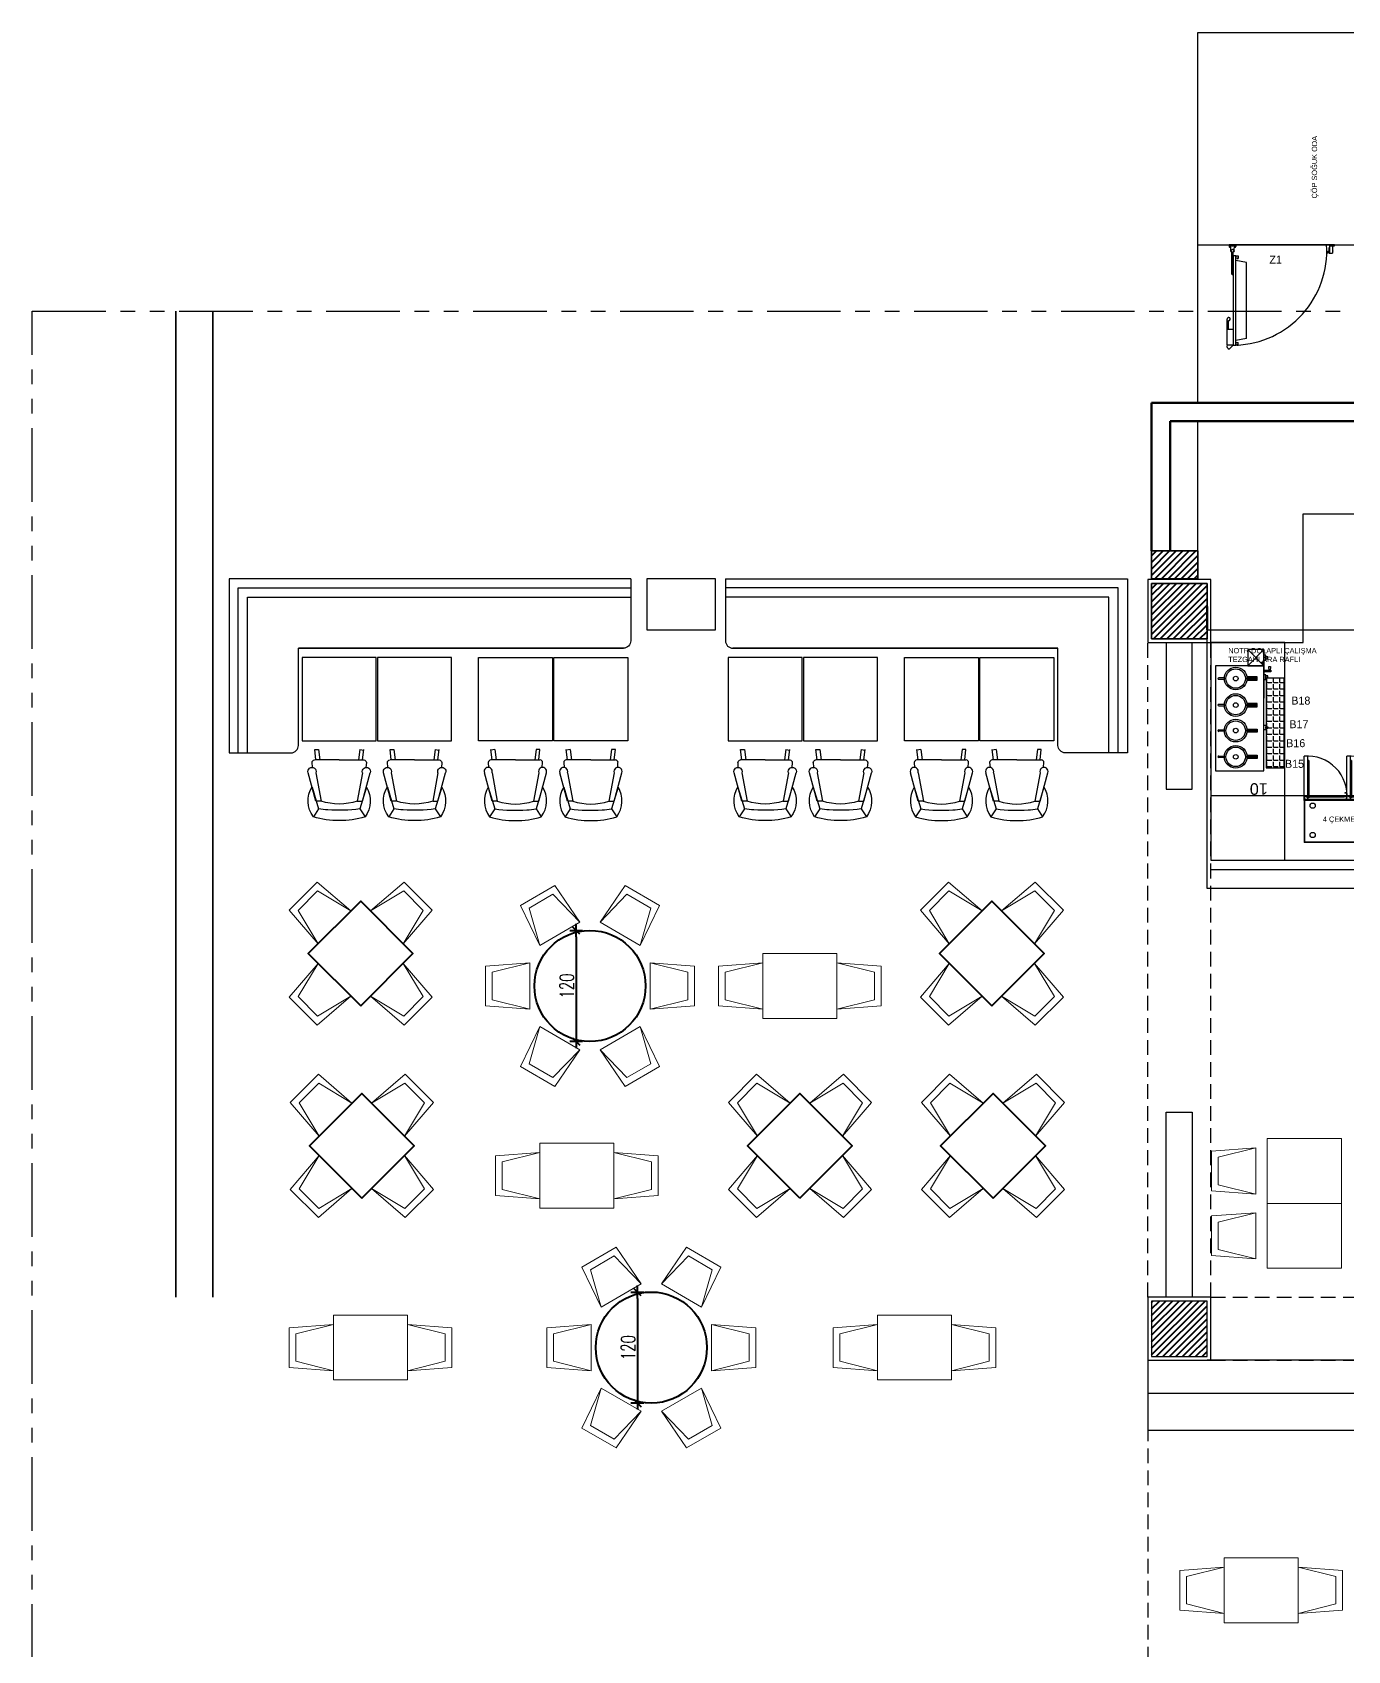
# Model space of a CAD drawing. Header units: millimetres. Extents: x 38967 to 51721, y 49836 to 53207.
# Drawn here: x 38967 to 40388, y 51453 to 53201 of the extents above; entities that cross this region are included whole.
import ezdxf
from ezdxf.enums import TextEntityAlignment as Align

# ---------------------------------------------------------------- set-up
doc = ezdxf.new("R2010")
doc.units = ezdxf.units.MM
doc.header["$LTSCALE"] = 5
for name, pattern in [('CONTINUA', [0]), ('HIDDEN2', [4.7625, 3.175, -1.5875]), ('PHANTOM2', [31.75, 15.875, -3.175, 3.175, -3.175, 3.175, -3.175])]:
    doc.linetypes.add(name, pattern=pattern)
doc.layers.get('DEFPOINTS').update_dxf_attribs({"linetype": 'CONTINUA'})
for name, color, linetype in [('200-EquipBlack-3d', 250, 'Continuous'), ('200-EquipBorder-2d', 9, 'Continuous'), ('200-EquipDoors-2d', 252, 'Continuous'), ('200-EquipGlass-3D', 140, 'Continuous'), ('200-EquipGreen-3d', 3, 'Continuous'), ('200-EquipID-2d', 7, 'Continuous'), ('200-EquipInternal-2d', 252, 'Continuous'), ('200-EquipRed-3d', 1, 'Continuous'), ('200-EquipSteel-3d', 9, 'Continuous'), ('200-Glass-3D', 140, 'Continuous'), ('200-Glass3ds-3D', 140, 'Continuous'), ('ax', 1, 'PHANTOM2'), ('elev3', 8, 'Continuous'), ('HG-004 Pencere', 150, 'Continuous'), ('HG-031 Müşteri Mevcut', 30, 'Continuous'), ('HG-034 Soğuk Oda', 1, 'Continuous'), ('str_conc', 6, 'Continuous'), ('trace_down', 8, 'HIDDEN2'), ('XA-2638-B1-GF_FURNITURE$0$ZF-FURNITURE', 11, 'Continuous')]:
    doc.layers.add(name, color=color, linetype=linetype)
doc.layers.add('200-InsPoint-3D', color=3, linetype='Continuous', plot=False)
for name, color, linetype, lineweight in [('A-Area-Mass', 70, 'Continuous', 18), ('A-Wall', 113, 'Continuous', 50), ('G-Mass', 70, 'Continuous', 18), ('Zf_', 1, 'Continuous', 40), ('zf_tefris', 84, 'Continuous', 5)]:
    doc.layers.add(name, color=color, linetype=linetype, lineweight=lineweight)
doc.styles.add('Arial', font='arial.ttf')
doc.styles.add('Olcu50', font='txt.shx', dxfattribs={"width": 0.7, "height": 15})
doc.styles.add('ROMANS', font='micross.ttf')
doc.styles.add('TAKSİM', font='GOTHIC.TTF', dxfattribs={"height": 20})
doc.dimstyles.new('Olcu50', dxfattribs={"dimtxt": 15, "dimasz": 7, "dimexe": 1.25, "dimexo": 0.625, "dimgap": 2.5, "dimtad": 1, "dimdec": 0, "dimzin": 9, "dimtxsty": 'Olcu50', "dimblk": 'CENTIK', "dimcen": 7, "dimse1": 1, "dimse2": 1, "dimclrd": 256, "dimclrt": 10, "dimazin": 2, "dimtfac": 1, "dimtdec": 0, "dimtix": 1, "dimtmove": 0, "dimatfit": 3, "dimldrblk": 'CENTIK', "dimfxl": 1, "dimlwd": -1, "dimarcsym": 0})
pattern_1 = [(45, (215171.9703, 11298.529), (-3.5355339, 3.5355339), [])]

# ---------------------------------------------------------------- blocks, each defined once
blk = doc.blocks.new('attrib')
at = {"layer": '200-EquipID-2d', "style": 'Arial'}
blk.add_attdef('POS', text='', height=2.5, dxfattribs=at).set_placement((0, 0, -1), align=Align.MIDDLE)
at = {"layer": '200-EquipID-2d', "style": 'ROMANS', "flags": 1}
for tag, p in [('ZONA', (0, -4.91, -2)), ('EQUIPMENTDATA', (0, -7.89, -2)), ('LONGDESCR', (0, -11.3, -2)), ('EQUIPMENTCONN', (0, -14.71, -2)), ('ACCESSORYDATA', (0, -18.55, -2)), ('ACCESSORYCONN', (0, -21.86, -2))]:
    blk.add_attdef(tag, text='', height=2.5, dxfattribs=at).set_placement(p, align=Align.CENTER)
blk = doc.blocks.new('MINI3INOX')
at = {"layer": '200-EquipInternal-2d'}
for points in [[(-252, -194, -0.072213), (-273, -194), (-273, -257), (-252, -257)], [(-91, -194, -0.072213), (-111, -194), (-111, -257), (-91, -257)], [(46, -257), (67, -257), (67, -194, -0.072213), (46, -194)], [(211, -257), (231, -257), (231, -194, -0.072213), (211, -194)]]:
    blk.add_hatch(color=256, dxfattribs=at).paths.add_polyline_path(points)
at = {"layer": '200-EquipBlack-3d', "extrusion": (1e-16, 1, 1e-16)}
blk.add_circle((-319, 1175, -300), 7.5, dxfattribs=at)
at = {"layer": '200-EquipBlack-3d'}
blk.add_circle((319, -290, 1168), 5, dxfattribs=at)
at = {"layer": '200-EquipGlass-3D'}
blk.add_circle((319, -290, 1192), 5, dxfattribs=at)
at = {"layer": '200-EquipInternal-2d'}
for p, q in [((300, -200), (400, -300)), ((400, -200), (300, -300)), ((400, -300), (100, -300))]:
    blk.add_line(p, q, dxfattribs=at)
for points in [[(-350, -300), (300, -300), (300, 0), (-350, 0)], [(300, -300), (400, -300), (400, -200), (300, -200)], [(-97, -300), (-68, -300), (-68, -312), (-97, -312)], [(245, -300), (216, -300), (216, -312), (245, -312)], [(365, -300), (335, -300), (335, -312), (365, -312)], [(-88, -312), (-77, -312), (-77, -323), (-88, -323)], [(237, -312), (225, -312), (225, -323), (237, -323)], [(295, -340), (268, -338), (268, -332), (295, -330)], [(356, -312), (344, -312), (344, -323), (356, -323)]]:
    blk.add_lwpolyline(points, close=True, dxfattribs=at)
for points in [[(-267, -55), (-267, -20)], [(-258, -20), (-258, -55)], [(-105, -55), (-105, -20)], [(-97, -20), (-97, -55)], [(52, -20), (52, -55)], [(61, -55), (61, -20)], [(217, -20), (217, -55)], [(226, -55), (226, -20)], [(-252, -194), (-252, -257), (-273, -257), (-273, -194)], [(-91, -194), (-91, -257), (-111, -257), (-111, -194)], [(46, -194), (46, -257), (67, -257), (67, -194)], [(211, -194), (211, -257), (231, -257), (231, -194)], [(274, -342), (263, -342), (263, -300)], [(274, -300), (274, -331)], [(274, -339), (274, -342)]]:
    blk.add_lwpolyline(points, dxfattribs=at)
for centre, radius in [((-263, -125), 70), ((-263, -125), 60), ((-101, -125), 70), ((-101, -125), 60), ((57, -125), 70), ((57, -125), 60), ((221, -125), 70), ((221, -125), 60), ((-263, -125), 14.5), ((-101, -125), 14.5), ((57, -125), 14.5), ((221, -125), 14.5)]:
    blk.add_circle(centre, radius, dxfattribs=at)
for centre in [(-263, -20), (-101, -20), (57, -20), (221, -20)]:
    blk.add_arc(centre, 4.38, 0, 180, dxfattribs=at)
blk = doc.blocks.new('XA-2638-B1-GF_FURNITURE$0$A$C48005BF1')
at = {"layer": 'XA-2638-B1-GF_FURNITURE$0$ZF-FURNITURE', "linetype": 'Continuous'}
for p, q in [((44.2, 90), (43.4, 101.2)), ((36.8, 83.5), (11.7, 58.6)), ((19.7, 54), (42.2, 80.4)), ((42.2, 80.4), (36.8, 83.5)), ((68.1, 26), (79.8, 58.7)), ((79.8, 58.7), (85.2, 55.6)), ((87.2, 65.2), (97.2, 70.2)), ((12, 40.6), (4.5, 30.6)), ((12.7, 50.3), (9.6, 45.6)), ((36.2, 26.6), (10.7, 41.4)), ((85.2, 55.6), (76.2, 21.4)), ((4.5, 30.6), (8.5, 28.3)), ((8.5, 28.3), (16.1, 38.3)), ((36.2, 26.6), (61.8, 11.9)), ((51.5, 3.5), (56.4, 15)), ((60.4, 12.7), (55.6, 1.1)), ((66, 13), (68.5, 18.3))]:
    blk.add_line(p, q, dxfattribs=at)
at = {"layer": 'XA-2638-B1-GF_FURNITURE$0$ZF-FURNITURE'}
for p, q in [((24.2, 71.1), (44.2, 90)), ((80.7, 38.5), (87.2, 65.2)), ((51.5, 3.5), (55.8, 1.7))]:
    blk.add_line(p, q, dxfattribs=at)
for centre, radius, start, end in [((56, 72), 31.8, 113.3352, 181.6855), ((26.3, 9.5), 72.7, 42.5985, 77.4015), ((65.6, 66.5), 31.8, 298.3145, 6.6648)]:
    blk.add_arc(centre, radius, start, end, dxfattribs=at)
at = {"layer": 'XA-2638-B1-GF_FURNITURE$0$ZF-FURNITURE', "linetype": 'Continuous'}
for centre, radius, start, end in [((19.8, -1.9), 105.8, 42.9385, 77.0615), ((-33.3, -93.8), 199.5, 63.9221, 67.1527), ((-33.3, -93.8), 199.5, 52.8473, 63.9221), ((14.9, 54.9), 4.91, 131.5651, 348.435), ((12.2, 44.1), 3.1, 150, 240), ((71.4, 22.3), 4.91, 131.5651, 348.435), ((63.3, 14.6), 3.1, 240, 330)]:
    blk.add_arc(centre, radius, start, end, dxfattribs=at)
blk = doc.blocks.new('CENTIK')
for p, q in [((-1, 0), (1, 0)), ((-0.57, -0.57), (0.57, 0.57)), ((0, 1), (0, -1))]:
    blk.add_line(p, q)
blk = doc.blocks.new('*D175')
at = {"layer": 'DEFPOINTS', "color": 0, "transparency": 16777216}
for p in [(39569.8, 52230.8), (39554.9, 52110.8), (39569.8, 52110.8)]:
    blk.add_point(p, dxfattribs=at)
at = {"layer": 'Zf_', "transparency": 16777216}
blk.add_line((39554.9, 52223.8), (39554.9, 52117.8), dxfattribs=at)
at = {"layer": 'Zf_', "transparency": 16777216, "xscale": 7, "yscale": 7, "zscale": 7}
for p, rotation in [((39554.9, 52230.8), 90), ((39554.9, 52110.8), 270)]:
    blk.add_blockref('CENTIK', p, dxfattribs=dict(at, rotation=rotation))
at = {"layer": 'Zf_', "color": 10, "transparency": 16777216, "insert": (39544.9, 52170.8), "char_height": 15, "attachment_point": 5, "rotation": 90, "style": 'Olcu50'}
blk.add_mtext('120', dxfattribs=at)
blk = doc.blocks.new('*D176')
at = {"layer": 'DEFPOINTS', "color": 0, "transparency": 16777216}
for p in [(39636.1, 51840.3), (39621.1, 51720.3), (39636.1, 51720.3)]:
    blk.add_point(p, dxfattribs=at)
at = {"layer": 'Zf_', "transparency": 16777216}
blk.add_line((39621.1, 51833.3), (39621.1, 51727.3), dxfattribs=at)
at = {"layer": 'Zf_', "transparency": 16777216, "xscale": 7, "yscale": 7, "zscale": 7}
for p, rotation in [((39621.1, 51840.3), 90), ((39621.1, 51720.3), 270)]:
    blk.add_blockref('CENTIK', p, dxfattribs=dict(at, rotation=rotation))
at = {"layer": 'Zf_', "color": 10, "transparency": 16777216, "insert": (39611.1, 51780.3), "char_height": 15, "attachment_point": 5, "rotation": 90, "style": 'Olcu50'}
blk.add_mtext('120', dxfattribs=at)
blk = doc.blocks.new('K350NTV')
at = {"layer": '200-EquipBlack-3d'}
blk.add_line((0, -455, 110), (0, -460, 110), dxfattribs=at)
for points in [[(0, 0, 10), (1380, 0, 10), (1380, 0, 905), (0, 0, 905)], [(0, 0, 10), (0, -455, 10), (0, -455, 905), (0, 0, 905)], [(1380, 0, 10), (1380, -455, 10), (1380, -455, 905), (1380, 0, 905)], [(0, -455, 10), (1380, -455, 10), (1380, -455, 905), (0, -455, 905)], [(458, -460, 905), (0, -460, 905), (0, -460, 110), (458, -460, 110)], [(20, -500, 885), (0, -500, 905), (0, -500, 110), (20, -500, 130)], [(437, -500, 130), (20, -500, 130), (20, -490, 130), (437, -490, 130)], [(437, -500, 885), (20, -500, 885), (20, -490, 885), (437, -490, 885)], [(20, -500, 130), (20, -500, 885), (20, -490, 885), (20, -490, 130)], [(437, -500, 130), (437, -500, 885), (437, -490, 885), (437, -490, 130)], [(458, -500, 905), (458, -460, 905), (458, -460, 110), (458, -500, 110)], [(463, -500, 905), (463, -460, 905), (463, -460, 110), (463, -500, 110)], [(463, -460, 905), (920, -460, 905), (920, -460, 110), (463, -460, 110)], [(483, -500, 130), (900, -500, 130), (900, -490, 130), (483, -490, 130)], [(483, -500, 885), (900, -500, 885), (900, -490, 885), (483, -490, 885)], [(483, -500, 130), (483, -500, 885), (483, -490, 885), (483, -490, 130)], [(900, -500, 130), (900, -500, 885), (900, -490, 885), (900, -490, 130)], [(900, -500, 885), (920, -500, 905), (920, -500, 110), (900, -500, 130)], [(925, -500, 905), (925, -460, 905), (925, -460, 110), (925, -500, 110)], [(925, -460, 905), (1381, -460, 905), (1381, -460, 110), (925, -460, 110)], [(945, -500, 130), (1361, -500, 130), (1361, -490, 130), (945, -490, 130)], [(945, -500, 885), (1361, -500, 885), (1361, -490, 885), (945, -490, 885)], [(945, -500, 130), (945, -500, 885), (945, -490, 885), (945, -490, 130)], [(1361, -500, 130), (1361, -500, 885), (1361, -490, 885), (1361, -490, 130)], [(1361, -500, 885), (1381, -500, 905), (1381, -500, 110), (1361, -500, 130)]]:
    blk.add_3dface(points, dxfattribs=at)
for points, invisible_edges in [([(0, -460, 905), (0, -500, 905), (458, -500, 905), (458, -460, 905)], 4), ([(0, -460, 110), (0, -500, 110), (458, -500, 110), (458, -460, 110)], 4), ([(458, -500, 110), (0, -500, 110), (20, -500, 130), (437, -500, 130)], 10), ([(0, -500, 905), (458, -500, 905), (437, -500, 885), (20, -500, 885)], 10), ([(0, -500, 905), (0, -500, 110), (20, -500, 130), (20, -500, 885)], 10), ([(458, -500, 905), (458, -500, 110), (437, -500, 130), (437, -500, 885)], 10), ([(920, -460, 905), (920, -500, 905), (463, -500, 905), (463, -460, 905)], 4), ([(920, -460, 110), (920, -500, 110), (463, -500, 110), (463, -460, 110)], 4), ([(463, -500, 110), (920, -500, 110), (900, -500, 130), (483, -500, 130)], 10), ([(920, -500, 905), (463, -500, 905), (483, -500, 885), (900, -500, 885)], 10), ([(463, -500, 905), (463, -500, 110), (483, -500, 130), (483, -500, 885)], 10), ([(920, -500, 905), (920, -500, 110), (900, -500, 130), (900, -500, 885)], 10), ([(1381, -460, 905), (1381, -500, 905), (925, -500, 905), (925, -460, 905)], 4), ([(1381, -460, 110), (1381, -500, 110), (925, -500, 110), (925, -460, 110)], 4), ([(925, -500, 110), (1381, -500, 110), (1361, -500, 130), (945, -500, 130)], 10), ([(1381, -500, 905), (925, -500, 905), (945, -500, 885), (1361, -500, 885)], 10), ([(925, -500, 905), (925, -500, 110), (945, -500, 130), (945, -500, 885)], 10), ([(1381, -500, 905), (1381, -500, 110), (1361, -500, 130), (1361, -500, 885)], 10)]:
    blk.add_3dface(points, dxfattribs=dict(at, invisible_edges=invisible_edges))
at = {"layer": '200-EquipBorder-2d'}
for p, q in [((1380, 0), (0, 0)), ((0, 0), (0, -500)), ((1380, -500), (1380, 0)), ((0, -500), (1380, -500))]:
    blk.add_line(p, q, dxfattribs=at)
at = {"layer": '200-EquipDoors-2d', "linetype": 'Continuous'}
for p, q in [((1, -450), (1, -927)), ((37, -927), (37, -450)), ((51, -478), (37, -478)), ((51, -882), (51, -478)), ((871, -882), (871, -478)), ((871, -478), (885, -478)), ((885, -927), (885, -450)), ((921, -450), (921, -927)), ((1331, -882), (1331, -478)), ((1331, -478), (1345, -478)), ((1345, -927), (1345, -450)), ((1381, -450), (1381, -927)), ((51, -882), (37, -882)), ((871, -882), (885, -882)), ((1331, -882), (1345, -882))]:
    blk.add_line(p, q, dxfattribs=at)
for centre, start, end in [((37, -502), 265.2187, 6.2553), ((886, -502), 173.7447, 274.7813), ((1346, -502), 173.7447, 274.7813)]:
    blk.add_arc(centre, 427, start, end, dxfattribs=at)
at = {"layer": '200-EquipInternal-2d'}
blk.add_line((0, -450), (1380, -450), dxfattribs=at)
at = {"layer": '200-EquipSteel-3d'}
for centre, radius in [((80, -77, 1), 28), ((1290, -77, 1), 28), ((80, -393, 1), 28), ((1290, -393, 1), 28), ((447, -532, 565), 5), ((473, -532, 565), 5), ((936, -532, 565), 5)]:
    blk.add_circle(centre, radius, dxfattribs=at)
at = {"layer": '200-EquipSteel-3d', "extrusion": (0, -1, 0)}
for centre in [(447, 681, 497), (447, 597, 497), (473, 681, 497), (473, 597, 497), (936, 681, 497), (936, 597, 497)]:
    blk.add_circle(centre, 3, dxfattribs=at)
at = {"layer": '200-Glass-3D', "extrusion": (0, -1, 0)}
for p, q in [((191, -490, 216), (131, -490, 305)), ((221, -490, 216), (131, -490, 343)), ((191, -490, 572), (131, -490, 660)), ((221, -490, 572), (131, -490, 699)), ((215, -490, 258), (169, -490, 323)), ((215, -490, 614), (169, -490, 679)), ((227, -490, 280), (188, -490, 326)), ((227, -490, 636), (188, -490, 682)), ((335, -490, 308), (275, -490, 397)), ((366, -490, 308), (275, -490, 435)), ((335, -490, 664), (275, -490, 752)), ((366, -490, 664), (275, -490, 790)), ((360, -490, 350), (313, -490, 415)), ((360, -490, 706), (313, -490, 770)), ((371, -490, 372), (332, -490, 418)), ((371, -490, 727), (332, -490, 774)), ((654, -490, 216), (593, -490, 305)), ((684, -490, 216), (593, -490, 343)), ((654, -490, 572), (593, -490, 660)), ((684, -490, 572), (593, -490, 699)), ((678, -490, 258), (631, -490, 323)), ((678, -490, 614), (631, -490, 679)), ((689, -490, 280), (650, -490, 326)), ((689, -490, 636), (650, -490, 682)), ((798, -490, 308), (737, -490, 397)), ((828, -490, 308), (737, -490, 435)), ((798, -490, 664), (737, -490, 752)), ((828, -490, 664), (737, -490, 790)), ((822, -490, 350), (776, -490, 415)), ((822, -490, 706), (776, -490, 770)), ((834, -490, 372), (795, -490, 418)), ((834, -490, 727), (795, -490, 774)), ((1116, -490, 216), (1056, -490, 305)), ((1146, -490, 216), (1056, -490, 343)), ((1116, -490, 572), (1056, -490, 660)), ((1146, -490, 572), (1056, -490, 699)), ((1140, -490, 258), (1094, -490, 323)), ((1140, -490, 614), (1094, -490, 679)), ((1152, -490, 280), (1113, -490, 326)), ((1152, -490, 636), (1113, -490, 682)), ((1260, -490, 308), (1200, -490, 397)), ((1291, -490, 308), (1200, -490, 435)), ((1260, -490, 664), (1200, -490, 752)), ((1291, -490, 664), (1200, -490, 790)), ((1285, -490, 350), (1238, -490, 415)), ((1285, -490, 706), (1238, -490, 770)), ((1296, -490, 372), (1257, -490, 418)), ((1296, -490, 727), (1257, -490, 774))]:
    blk.add_line(p, q, dxfattribs=at)
at = {"layer": '200-Glass3ds-3D'}
for points in [[(437, -490, 130), (20, -490, 130), (20, -490, 885), (437, -490, 885)], [(483, -490, 130), (900, -490, 130), (900, -490, 885), (483, -490, 885)], [(945, -490, 130), (1361, -490, 130), (1361, -490, 885), (945, -490, 885)]]:
    blk.add_3dface(points, dxfattribs=at)
at = {"layer": '200-InsPoint-3D'}
for p in [(0, 0), (1380, 0), (0, -500), (1380, -500)]:
    blk.add_point(p, dxfattribs=at)
at = {"layer": '200-EquipBlack-3d'}
mesh = blk.add_polymesh((6, 3), dxfattribs=at)
for k, corner in enumerate([(1380, -500, 950), (1380, -500, 910), (1380, -500, 910), (0, -500, 950), (0, -500, 910), (0, -500, 910), (0, 0, 950), (0, 0, 910), (0, -500, 910), (1380, 0, 950), (1380, 0, 910), (1380, -500, 910), (1380, 0, 950), (1380, 0, 950), (1380, -500, 950), (0, 0, 950), (0, 0, 950), (0, -500, 950)]):
    mesh.set_mesh_vertex(divmod(k, 3), corner)
mesh = blk.add_polymesh((6, 3), dxfattribs=at)
for k, corner in enumerate([(737, -458, 39), (737, -455, 39), (737, -455, 39), (647, -458, 39), (647, -455, 39), (647, -455, 39), (647, -458, 69), (647, -455, 69), (647, -455, 39), (737, -458, 69), (737, -455, 69), (737, -455, 39), (737, -458, 69), (737, -458, 69), (737, -458, 39), (647, -458, 69), (647, -458, 69), (647, -458, 39)]):
    mesh.set_mesh_vertex(divmod(k, 3), corner)
at = {"layer": '200-EquipGreen-3d'}
mesh = blk.add_polymesh((6, 3), dxfattribs=at)
for k, corner in enumerate([(760, -458, 39), (760, -455, 39), (760, -455, 39), (797, -458, 39), (797, -455, 39), (797, -455, 39), (797, -458, 69), (797, -455, 69), (797, -455, 39), (760, -458, 69), (760, -455, 69), (760, -455, 39), (760, -458, 69), (760, -458, 69), (760, -458, 39), (797, -458, 69), (797, -458, 69), (797, -458, 39)]):
    mesh.set_mesh_vertex(divmod(k, 3), corner)
at = {"layer": '200-EquipRed-3d'}
mesh = blk.add_polymesh((6, 3), dxfattribs=at)
for k, corner in enumerate([(624, -458, 39), (624, -455, 39), (624, -455, 39), (587, -458, 39), (587, -455, 39), (587, -455, 39), (587, -458, 69), (587, -455, 69), (587, -455, 39), (624, -458, 69), (624, -455, 69), (624, -455, 39), (624, -458, 69), (624, -458, 69), (624, -458, 39), (587, -458, 69), (587, -458, 69), (587, -458, 39)]):
    mesh.set_mesh_vertex(divmod(k, 3), corner)
blk = doc.blocks.new('A$C4603313E')
at = {"layer": 'HG-034 Soğuk Oda', "color": 3, "linetype": 'ByBlock'}
for p, q in [((4.2, 109.4), (0, 113.6)), ((4.2, 109.4), (4.2, 115.8)), ((4.2, 115.8), (21.4, 115.8)), ((4.2, 109.4), (4.2, 106.5)), ((100.7, 109.4), (4.2, 109.4)), ((4.2, 106.5), (4.2, 106)), ((4.2, 106.5), (100.7, 106.5)), ((4.9, 105.7), (4.2, 106)), ((4.2, 104.9), (4.9, 105.3)), ((4.2, 104.9), (4.2, 103.9)), ((4.5, 105.5), (4.9, 105.7)), ((4.9, 105.3), (4.5, 105.5)), ((6.4, 105.7), (7.1, 106)), ((6.8, 105.5), (6.4, 105.7)), ((6.4, 105.3), (6.8, 105.5)), ((7.1, 104.9), (6.4, 105.3)), ((7.1, 106.5), (7.1, 106)), ((7.1, 104.9), (7.1, 103.9)), ((11.4, 95.1), (9.2, 106.5)), ((21.4, 115.8), (32.8, 115.8)), ((21.4, 115.8), (21.4, 109.4)), ((21.4, 114.4), (30.9, 114.4)), ((80.3, 109.4), (80.3, 110.1)), ((80.3, 109.4), (104.5, 109.4)), ((81, 110.8), (104.5, 110.8)), ((93.6, 95.1), (95.7, 106.5)), ((97.8, 106.5), (97.8, 106)), ((98.5, 105.7), (97.8, 106)), ((97.8, 104.9), (98.5, 105.3)), ((97.8, 104.9), (97.8, 103.9)), ((98.1, 105.5), (98.5, 105.7)), ((98.5, 105.3), (98.1, 105.5)), ((100, 105.7), (100.7, 106)), ((100.4, 105.5), (100, 105.7)), ((100, 105.3), (100.4, 105.5)), ((100.7, 104.9), (100, 105.3)), ((100.7, 106.5), (100.7, 109.4)), ((100.7, 106.5), (100.7, 106)), ((100.7, 104.9), (100.7, 103.9)), ((4.2, 103.9), (7.1, 103.9)), ((11.4, 95.1), (93.6, 95.1)), ((100.7, 103.9), (97.8, 103.9))]:
    blk.add_line(p, q, dxfattribs=at)
at = {"layer": 'HG-034 Soğuk Oda'}
for p, q in [((106.1, 111.8), (109.3, 111.8)), ((106.1, 108.4), (109.3, 108.4)), ((110, 107.2), (110, 107.7)), ((112.5, 113.7), (110.6, 113.7)), ((112.5, 106.5), (110.7, 106.5)), ((111.1, 106.5), (111.1, 113.7)), ((112.5, 113.7), (112.5, 106.5)), ((112.5, 0), (112.5, 113.7)), ((103.5, 5.7), (104, 7.1)), ((105.7, 5.7), (103.5, 5.7)), ((103.5, 5.7), (103.5, 2.1)), ((111.6, 5.4), (103.5, 5.3)), ((111.6, 2), (103.5, 2.1)), ((105.7, 5.7), (105.2, 7.1)), ((105.5, 1.9), (106.7, 1.9)), ((105.7, 5.7), (109.6, 5.7)), ((109.6, 5.7), (109.6, 5.4)), ((112.5, 5.4), (111.6, 5.4)), ((111.6, 5.4), (111.6, 0)), ((112.5, 5.4), (112.5, 0)), ((111.6, 0), (112.5, 0))]:
    blk.add_line(p, q, dxfattribs=at)
for centre, radius in [((106.1, 110.1), 1.71), ((104.6, 6.9), 0.457)]:
    blk.add_circle(centre, radius, dxfattribs=at)
at = {"layer": 'HG-034 Soğuk Oda', "color": 3, "linetype": 'ByBlock'}
for centre, radius, start, end in [((3, 113), 3.07, 67.0978, 168.2756), ((106.1, 110.1), 101.9, 182.1133, 273.6189), ((32.5, 114.2), 1.65, 173.1325, 98.8265), ((81, 110.1), 0.715, 90, 180)]:
    blk.add_arc(centre, radius, start, end, dxfattribs=at)
at = {"layer": 'HG-034 Soğuk Oda'}
for centre, radius, start, end in [((109.3, 112.5), 0.715, 270, 17.5687), ((109.3, 107.7), 0.715, 0, 90), ((110.6, 113), 0.715, 90, 197.5687), ((110.7, 107.2), 0.715, 180, 270), ((104.6, 6.9), 0.858, 339.5707, 200.4293), ((104.6, 6.9), 0.67, 16.9117, 163.0883), ((106.1, 2.1), 0.615, 197.5973, 342.4027)]:
    blk.add_arc(centre, radius, start, end, dxfattribs=at)

msp = doc.modelspace()

# ---------------------------------------------------------------- hatches: boundary and pattern name
at = {"layer": 'A-Area-Mass', "linetype": 'Continuous', "lineweight": 40}
h = msp.add_hatch(dxfattribs=at)
h.set_pattern_fill('_U', color=74, scale=5, angle=45, style=0, pattern_type=0)
h.set_pattern_definition(pattern_1)
h.paths.add_polyline_path([(40176.4, 52610.6), (40226.4, 52610.6), (40226.4, 52640.6), (40176.4, 52640.6)], flags=0)
at = {"layer": 'G-Mass', "linetype": 'Continuous', "lineweight": 40}
h = msp.add_hatch(dxfattribs=at)
h.set_pattern_fill('_U', color=74, scale=5, angle=45, style=0, pattern_type=0)
h.set_pattern_definition(pattern_1)
h.paths.add_polyline_path([(40176.4, 52545.6), (40236.4, 52545.6), (40236.4, 52605.6), (40176.4, 52605.6)], flags=0)
h = msp.add_hatch(dxfattribs=at)
h.set_pattern_fill('_U', color=74, scale=5, angle=45, style=0, pattern_type=0)
h.set_pattern_definition(pattern_1)
h.paths.add_polyline_path([(40176.4, 51770.6), (40236.4, 51770.6), (40236.4, 51830.6), (40176.4, 51830.6)], flags=0)
at = {"layer": 'HG-004 Pencere'}
h = msp.add_hatch(dxfattribs=at)
h.set_pattern_fill('ANGLE', color=256, style=0)
h.set_pattern_definition([(0, (14100.402, 38779.9844), (0, 6.985), [5.08, -1.905]), (90, (14100.402, 38779.9844), (-6.985, 4e-16), [5.08, -1.905])])
h.paths.add_polyline_path([(40319.8, 52503.1), (40300.2, 52503.1), (40300.2, 52406.4), (40319.8, 52406.4)])

# ---------------------------------------------------------------- linework, layer by layer
at = {"layer": '200-EquipID-2d'}
msp.add_line((40226.4, 52971.1), (40516.4, 52971.1), dxfattribs=at)
for points in [[(40516.4, 52800.6), (40226.4, 52800.6), (40226.4, 53200.6), (40516.4, 53200.6)], [(40236.4, 52555.6), (40858.4, 52555.6), (40858.4, 52276.2), (40236.4, 52276.2)], [(40240.4, 52541.6), (40240.4, 52306.6), (40320.4, 52306.6), (40320.4, 52541.6)]]:
    msp.add_lwpolyline(points, close=True, dxfattribs=at)
at = {"layer": 'A-Area-Mass', "color": 114, "linetype": 'Continuous', "lineweight": 35}
for p, q in [((39122.4, 51834.6), (39122.4, 52899.6)), ((39162.4, 51834.6), (39162.4, 52899.6)), ((40226.4, 52640.6), (40176.4, 52640.6)), ((40176.4, 52640.6), (40176.4, 52610.6)), ((40226.4, 52610.6), (40226.4, 52640.6)), ((40176.4, 52610.6), (40226.4, 52610.6))]:
    msp.add_line(p, q, dxfattribs=at)
at = {"layer": 'A-Area-Mass', "color": 11, "linetype": 'HIDDEN2', "lineweight": 25}
for p, q in [((40176.4, 52640.6), (40226.4, 52640.6)), ((40176.4, 52610.6), (40176.4, 52640.6)), ((40226.4, 52640.6), (40226.4, 52610.6)), ((40226.4, 52610.6), (40176.4, 52610.6))]:
    msp.add_line(p, q, dxfattribs=at)
at = {"layer": 'A-Area-Mass', "color": 70, "linetype": 'Continuous', "lineweight": 18}
for p, q in [((40226.4, 52640.6), (40176.4, 52640.6)), ((40176.4, 52640.6), (40176.4, 52610.6)), ((40226.4, 52610.6), (40226.4, 52640.6)), ((40176.4, 52610.6), (40226.4, 52610.6))]:
    msp.add_line(p, q, dxfattribs=at)
at = {"layer": 'A-Wall', "color": 113, "linetype": 'Continuous', "lineweight": 50}
for p, q in [((40516.4, 52800.6), (40176.4, 52800.6)), ((40176.4, 52640.6), (40176.4, 52800.6)), ((40516.4, 52780.6), (40196.4, 52780.6)), ((40196.4, 52640.6), (40196.4, 52780.6)), ((40236.4, 52580.6), (40236.4, 52555.6))]:
    msp.add_line(p, q, dxfattribs=at)
at = {"layer": 'ax'}
msp.add_lwpolyline([(38967.4, 52899.6), (45044.2, 52899.6), (45044.2, 49836.2), (38967.4, 49836.2)], close=True, dxfattribs=at)
at = {"layer": 'elev3'}
for p, q in [((40226.4, 52640.6), (40226.4, 52780.6)), ((40172.4, 51767.2), (40172.4, 51690.6)), ((43616.4, 51766.6), (40236.4, 51766.6)), ((43680.4, 51730.6), (40172.4, 51730.6)), ((43680.4, 51690.6), (40172.4, 51690.6))]:
    msp.add_line(p, q, dxfattribs=at)
for points in [[(40240.4, 52541.6), (40340.4, 52541.6), (40340.4, 52680.6), (40516.4, 52680.6), (40516.4, 52780.6)], [(40192.4, 52541.6), (40192.4, 52383.4), (40220.4, 52383.4), (40220.4, 52541.6)], [(40192.4, 51834.6), (40192.4, 52034.6), (40220.4, 52034.6), (40220.4, 51834.6)]]:
    msp.add_lwpolyline(points, dxfattribs=at)
at = {"layer": 'G-Mass', "color": 11, "linetype": 'HIDDEN2', "lineweight": 25}
for p, q in [((40176.4, 52605.6), (40236.4, 52605.6)), ((40176.4, 52545.6), (40176.4, 52605.6)), ((40236.4, 52605.6), (40236.4, 52545.6)), ((40236.4, 52545.6), (40176.4, 52545.6))]:
    msp.add_line(p, q, dxfattribs=at)
at = {"layer": 'G-Mass', "color": 70, "linetype": 'Continuous', "lineweight": 18}
for p, q in [((40236.4, 52605.6), (40176.4, 52605.6)), ((40176.4, 52605.6), (40176.4, 52545.6)), ((40236.4, 52545.6), (40236.4, 52605.6)), ((40176.4, 52545.6), (40236.4, 52545.6))]:
    msp.add_line(p, q, dxfattribs=at)
at = {"layer": 'G-Mass', "color": 114, "linetype": 'Continuous', "lineweight": 35}
for p, q in [((40236.4, 52605.6), (40176.4, 52605.6)), ((40176.4, 52605.6), (40176.4, 52545.6)), ((40236.4, 52545.6), (40236.4, 52605.6)), ((40176.4, 52545.6), (40236.4, 52545.6))]:
    msp.add_line(p, q, dxfattribs=at)
at = {"layer": 'HG-004 Pencere'}
msp.add_lwpolyline([(40319.8, 52503.1), (40300.2, 52503.1), (40300.2, 52406.4), (40319.8, 52406.4)], close=True, dxfattribs=at)
at = {"layer": 'HG-031 Müşteri Mevcut'}
for p, q in [((40758.4, 52376.2), (40240.4, 52376.2)), ((40828.4, 52306.2), (40240.4, 52306.2)), ((40838.4, 52296.2), (40240.4, 52296.2))]:
    msp.add_line(p, q, dxfattribs=at)
at = {"layer": 'str_conc'}
for points in [[(40172.4, 52541.6), (40240.4, 52541.6), (40240.4, 52609.6), (40172.4, 52609.6)], [(40176.4, 52545.6), (40236.4, 52545.6), (40236.4, 52605.6), (40176.4, 52605.6)], [(40172.4, 51766.6), (40240.4, 51766.6), (40240.4, 51834.6), (40172.4, 51834.6)], [(40176.4, 51770.6), (40236.4, 51770.6), (40236.4, 51830.6), (40176.4, 51830.6)]]:
    msp.add_lwpolyline(points, close=True, dxfattribs=at)
at = {"layer": 'trace_down'}
for p, q in [((40172.4, 51834.6), (40172.4, 52541.6)), ((40240.4, 51834.6), (40240.4, 52541.6)), ((40240.4, 51834.6), (40772.4, 51834.6)), ((40240.4, 51766.6), (40772.4, 51766.6))]:
    msp.add_line(p, q, dxfattribs=at)
msp.add_lwpolyline([(40172.4, 51766.6), (40172.4, 50766.6), (43680.4, 50766.6), (43680.4, 51766.6)], dxfattribs=at)
at = {"layer": 'XA-2638-B1-GF_FURNITURE$0$ZF-FURNITURE', "linetype": 'Continuous'}
for p, q in [((39605.9, 52535.6), (39254.9, 52535.6)), ((39724.2, 52535.6), (40075.3, 52535.6))]:
    msp.add_line(p, q, dxfattribs=at)
for points in [[(39613.9, 52610.6), (39179.9, 52610.6), (39179.9, 52422.6)], [(39705.4, 52610.6), (39631.1, 52610.6), (39631.1, 52555.6), (39705.4, 52555.6), (39705.4, 52610.6)], [(39716.2, 52610.6), (40150.3, 52610.6), (40150.3, 52422.6)], [(39189.9, 52422.6), (39189.9, 52600.6), (39613.1, 52600.6)], [(39199.9, 52422.6), (39199.9, 52590.6), (39613.1, 52590.6)], [(39199.9, 52422.6), (39199.9, 52590.6), (39613.1, 52590.6)], [(40140.3, 52422.6), (40140.3, 52600.6), (39717.1, 52600.6)], [(40130.3, 52422.6), (40130.3, 52590.6), (39717.1, 52590.6)], [(40130.3, 52422.6), (40130.3, 52590.6), (39717.1, 52590.6)]]:
    msp.add_lwpolyline(points, dxfattribs=at)
for points in [[(39613.9, 52610.6), (39613.9, 52543.6, -0.414214), (39605.9, 52535.6)], [(39716.2, 52610.6), (39716.2, 52543.6, 0.414214), (39724.2, 52535.6)], [(39179.9, 52422.6), (39246.9, 52422.6, 0.414214), (39254.9, 52430.6), (39254.9, 52535.6), (39605.9, 52535.6)], [(40150.3, 52422.6), (40083.3, 52422.6, -0.414214), (40075.3, 52430.6), (40075.3, 52535.6), (39724.2, 52535.6)]]:
    msp.add_lwpolyline(points, format="xyb", dxfattribs=at)
for points in [[(39258.9, 52525.6), (39258.9, 52435.6), (39338.9, 52435.6), (39338.9, 52525.6)], [(39258.9, 52525.6), (39258.9, 52435.6), (39338.9, 52435.6), (39338.9, 52525.6)], [(39340.3, 52525.6), (39340.3, 52435.6), (39420.3, 52435.6), (39420.3, 52525.6)], [(39340.3, 52525.6), (39340.3, 52435.6), (39420.3, 52435.6), (39420.3, 52525.6)], [(39529.3, 52525.6), (39529.3, 52435.6), (39449.3, 52435.6), (39449.3, 52525.6)], [(39529.3, 52525.6), (39529.3, 52435.6), (39449.3, 52435.6), (39449.3, 52525.6)], [(39610.7, 52525.6), (39610.7, 52435.6), (39530.7, 52435.6), (39530.7, 52525.6)], [(39610.7, 52525.6), (39610.7, 52435.6), (39530.7, 52435.6), (39530.7, 52525.6)], [(39719, 52525.6), (39719, 52435.6), (39799, 52435.6), (39799, 52525.6)], [(39719, 52525.6), (39719, 52435.6), (39799, 52435.6), (39799, 52525.6)], [(39800.5, 52525.6), (39800.5, 52435.6), (39880.5, 52435.6), (39880.5, 52525.6)], [(39800.5, 52525.6), (39800.5, 52435.6), (39880.5, 52435.6), (39880.5, 52525.6)], [(39989.4, 52525.6), (39989.4, 52435.6), (39909.4, 52435.6), (39909.4, 52525.6)], [(39989.4, 52525.6), (39989.4, 52435.6), (39909.4, 52435.6), (39909.4, 52525.6)], [(40070.9, 52525.6), (40070.9, 52435.6), (39990.9, 52435.6), (39990.9, 52525.6)], [(40070.9, 52525.6), (40070.9, 52435.6), (39990.9, 52435.6), (39990.9, 52525.6)]]:
    msp.add_lwpolyline(points, close=True, dxfattribs=at)
at = {"layer": 'Zf_'}
for p, q in [((39265.5, 52205.8, 0), (39322.1, 52262.4, 0)), ((39947.4, 52205.8, 0), (40003.9, 52262.4, 0)), ((39322.1, 52149.3, 0), (39265.5, 52205.8, 0)), ((40003.9, 52149.3, 0), (39947.4, 52205.8, 0)), ((39266.8, 51998.2, 0), (39323.3, 52054.7, 0)), ((39853.2, 51998.2, 0), (39796.6, 52054.7, 0)), ((39948.6, 51998.2, 0), (40005.2, 52054.7, 0)), ((39323.3, 51941.6, 0), (39266.8, 51998.2, 0)), ((39796.6, 51941.6, 0), (39853.2, 51998.2, 0)), ((40005.2, 51941.6, 0), (39948.6, 51998.2, 0))]:
    msp.add_line(p, q, dxfattribs=at)
at = {"layer": 'Zf_', "elevation": 0}
for points in [[(39322.1, 52149.3), (39378.6, 52205.8), (39322.1, 52262.4), (39265.5, 52205.8)], [(40003.9, 52149.3), (40060.5, 52205.8), (40003.9, 52262.4), (39947.4, 52205.8)], [(39323.3, 51941.6), (39379.9, 51998.2), (39323.3, 52054.7), (39266.8, 51998.2)], [(39796.6, 51941.6), (39740, 51998.2), (39796.6, 52054.7), (39853.2, 51998.2)], [(40005.2, 51941.6), (40061.8, 51998.2), (40005.2, 52054.7), (39948.6, 51998.2)]]:
    msp.add_lwpolyline(points, close=True, dxfattribs=at)
at = {"layer": 'Zf_'}
for centre in [(39569.8, 52170.8, 0), (39636.1, 51780.3, 0)]:
    msp.add_circle(centre, 60, dxfattribs=at)
at = {"layer": 'zf_tefris'}
for p, q in [((39836.6, 52205.8, 0), (39756.6, 52205.8, 0)), ((39756.6, 52205.8, 0), (39836.6, 52205.8, 0)), ((39756.6, 52135.8, 0), (39756.6, 52205.8, 0)), ((39836.6, 52205.8, 0), (39836.6, 52135.8, 0)), ((39756.6, 52135.8, 0), (39836.6, 52135.8, 0)), ((39836.6, 52135.8, 0), (39756.6, 52135.8, 0)), ((40301.5, 51936, 0), (40301.5, 52006, 0)), ((40381.5, 52006, 0), (40301.5, 52006, 0)), ((40381.5, 52006, 0), (40381.5, 51936, 0)), ((40381.5, 51936, 0), (40381.5, 52006, 0)), ((40381.5, 51936, 0), (40301.5, 51936, 0)), ((40301.5, 51936, 0), (40381.5, 51936, 0)), ((40301.5, 51866, 0), (40301.5, 51936, 0)), ((40381.5, 51936, 0), (40381.5, 51866, 0)), ((40301.5, 51866, 0), (40381.5, 51866, 0)), ((40381.5, 51866, 0), (40301.5, 51866, 0)), ((40381.5, 51866, 0), (40301.5, 51866, 0)), ((40301.5, 51866, 0), (40381.5, 51866, 0)), ((39372.8, 51815.3, 0), (39292.8, 51815.3, 0)), ((39292.8, 51815.3, 0), (39372.8, 51815.3, 0)), ((39292.8, 51745.3, 0), (39292.8, 51815.3, 0)), ((39372.8, 51815.3, 0), (39372.8, 51745.3, 0)), ((39960.4, 51815.3, 0), (39880.4, 51815.3, 0)), ((39880.4, 51815.3, 0), (39960.4, 51815.3, 0)), ((39880.4, 51745.3, 0), (39880.4, 51815.3, 0)), ((39960.4, 51815.3, 0), (39960.4, 51745.3, 0)), ((40254.9, 51553.2, 0), (40334.9, 51553.2, 0)), ((40334.9, 51553.2, 0), (40254.9, 51553.2, 0)), ((40254.9, 51553.2, 0), (40254.9, 51483.2, 0)), ((40334.9, 51483.2, 0), (40334.9, 51553.2, 0)), ((40334.9, 51483.2, 0), (40254.9, 51483.2, 0)), ((40254.9, 51483.2, 0), (40334.9, 51483.2, 0))]:
    msp.add_line(p, q, dxfattribs=at)
at = {"layer": 'zf_tefris', "elevation": 0}
for points in [[(39244.8, 52252.8), (39275.1, 52283.1), (39311.5, 52251.8), (39276.1, 52216.4)], [(39254.5, 52252.4), (39275.5, 52273.4), (39311.5, 52251.8), (39276.1, 52216.4)], [(39399.4, 52252.8), (39369, 52283.1), (39332.7, 52251.8), (39368, 52216.4)], [(39389.7, 52252.4), (39368.6, 52273.4), (39332.7, 52251.8), (39368, 52216.4)], [(39494.8, 52257.9), (39531.9, 52279.3), (39559, 52239.6), (39515.7, 52214.6)], [(39607.7, 52279.3), (39644.8, 52257.9), (39624, 52214.6), (39580.7, 52239.6)], [(39926.7, 52252.8), (39957, 52283.1), (39993.3, 52251.8), (39958, 52216.4)], [(39936.4, 52252.4), (39957.4, 52273.4), (39993.3, 52251.8), (39958, 52216.4)], [(40081.2, 52252.8), (40050.9, 52283.1), (40014.5, 52251.8), (40049.9, 52216.4)], [(40071.5, 52252.4), (40050.5, 52273.4), (40014.5, 52251.8), (40049.9, 52216.4)], [(39504.1, 52255), (39529.8, 52269.8), (39559, 52239.6), (39515.7, 52214.6)], [(39609.8, 52269.8), (39635.5, 52255), (39624, 52214.6), (39580.7, 52239.6)], [(39836.6, 52205.8), (39836.6, 52135.8), (39756.6, 52135.8), (39756.6, 52205.8)], [(39275.1, 52128.6), (39244.8, 52158.9), (39276.1, 52195.2), (39311.5, 52159.9)], [(39275.5, 52138.3), (39254.5, 52159.3), (39276.1, 52195.2), (39311.5, 52159.9)], [(39369, 52128.6), (39399.4, 52158.9), (39368, 52195.2), (39332.7, 52159.9)], [(39368.6, 52138.3), (39389.7, 52159.3), (39368, 52195.2), (39332.7, 52159.9)], [(39456.9, 52149.4), (39456.9, 52192.3), (39504.8, 52195.8), (39504.8, 52145.8)], [(39464.1, 52156), (39464.1, 52185.7), (39504.8, 52195.8), (39504.8, 52145.8)], [(39682.7, 52192.3), (39682.7, 52149.4), (39634.8, 52145.8), (39634.8, 52195.8)], [(39675.5, 52185.7), (39675.5, 52156), (39634.8, 52145.8), (39634.8, 52195.8)], [(39708.7, 52192.3), (39708.7, 52149.4), (39756.6, 52145.8), (39756.6, 52195.8)], [(39715.9, 52185.7), (39715.9, 52156), (39756.6, 52145.8), (39756.6, 52195.8)], [(39884.5, 52192.3), (39884.5, 52149.4), (39836.6, 52145.8), (39836.6, 52195.8)], [(39877.3, 52185.7), (39877.3, 52156), (39836.6, 52145.8), (39836.6, 52195.8)], [(39957, 52128.6), (39926.7, 52158.9), (39958, 52195.2), (39993.3, 52159.9)], [(39957.4, 52138.3), (39936.4, 52159.3), (39958, 52195.2), (39993.3, 52159.9)], [(40050.9, 52128.6), (40081.2, 52158.9), (40049.9, 52195.2), (40014.5, 52159.9)], [(40050.5, 52138.3), (40071.5, 52159.3), (40049.9, 52195.2), (40014.5, 52159.9)], [(39531.9, 52062.4), (39494.8, 52083.8), (39515.7, 52127), (39559, 52102)], [(39529.8, 52071.9), (39504.1, 52086.7), (39515.7, 52127), (39559, 52102)], [(39644.8, 52083.8), (39607.7, 52062.4), (39580.7, 52102), (39624, 52127)], [(39635.5, 52086.7), (39609.8, 52071.9), (39580.7, 52102), (39624, 52127)], [(39246.1, 52045.1), (39276.4, 52075.4), (39312.7, 52044.1), (39277.4, 52008.8)], [(39255.8, 52044.7), (39276.8, 52065.7), (39312.7, 52044.1), (39277.4, 52008.8)], [(39400.6, 52045.1), (39370.3, 52075.4), (39333.9, 52044.1), (39369.3, 52008.8)], [(39390.9, 52044.7), (39369.9, 52065.7), (39333.9, 52044.1), (39369.3, 52008.8)], [(39719.3, 52045.1), (39749.6, 52075.4), (39786, 52044.1), (39750.6, 52008.8)], [(39729, 52044.7), (39750, 52065.7), (39786, 52044.1), (39750.6, 52008.8)], [(39873.9, 52045.1), (39843.6, 52075.4), (39807.2, 52044.1), (39842.6, 52008.8)], [(39864.2, 52044.7), (39843.2, 52065.7), (39807.2, 52044.1), (39842.6, 52008.8)], [(39927.9, 52045.1), (39958.2, 52075.4), (39994.6, 52044.1), (39959.2, 52008.8)], [(39937.6, 52044.7), (39958.6, 52065.7), (39994.6, 52044.1), (39959.2, 52008.8)], [(40082.5, 52045.1), (40052.2, 52075.4), (40015.8, 52044.1), (40051.2, 52008.8)], [(40072.8, 52044.7), (40051.8, 52065.7), (40015.8, 52044.1), (40051.2, 52008.8)], [(39595.7, 52001), (39595.7, 51931), (39515.7, 51931), (39515.7, 52001)], [(40241.3, 51949.6), (40241.3, 51992.5), (40289.1, 51996), (40289.1, 51946)], [(40248.4, 51956.2), (40248.4, 51985.9), (40289.1, 51996), (40289.1, 51946)], [(39276.4, 51920.9), (39246.1, 51951.2), (39277.4, 51987.6), (39312.7, 51952.2)], [(39276.8, 51930.6), (39255.8, 51951.6), (39277.4, 51987.6), (39312.7, 51952.2)], [(39370.3, 51920.9), (39400.6, 51951.2), (39369.3, 51987.6), (39333.9, 51952.2)], [(39369.9, 51930.6), (39390.9, 51951.6), (39369.3, 51987.6), (39333.9, 51952.2)], [(39467.8, 51987.4), (39467.8, 51944.5), (39515.7, 51941), (39515.7, 51991)], [(39475, 51980.8), (39475, 51951.1), (39515.7, 51941), (39515.7, 51991)], [(39643.5, 51987.4), (39643.5, 51944.5), (39595.7, 51941), (39595.7, 51991)], [(39636.4, 51980.8), (39636.4, 51951.1), (39595.7, 51941), (39595.7, 51991)], [(39749.6, 51920.9), (39719.3, 51951.2), (39750.6, 51987.6), (39786, 51952.2)], [(39750, 51930.6), (39729, 51951.6), (39750.6, 51987.6), (39786, 51952.2)], [(39843.6, 51920.9), (39873.9, 51951.2), (39842.6, 51987.6), (39807.2, 51952.2)], [(39843.2, 51930.6), (39864.2, 51951.6), (39842.6, 51987.6), (39807.2, 51952.2)], [(39958.2, 51920.9), (39927.9, 51951.2), (39959.2, 51987.6), (39994.6, 51952.2)], [(39958.6, 51930.6), (39937.6, 51951.6), (39959.2, 51987.6), (39994.6, 51952.2)], [(40052.2, 51920.9), (40082.5, 51951.2), (40051.2, 51987.6), (40015.8, 51952.2)], [(40051.8, 51930.6), (40072.8, 51951.6), (40051.2, 51987.6), (40015.8, 51952.2)], [(40241.3, 51922.5), (40241.3, 51879.6), (40289.1, 51876), (40289.1, 51926)], [(40248.4, 51915.9), (40248.4, 51886.2), (40289.1, 51876), (40289.1, 51926)], [(39561.1, 51867.3), (39598.2, 51888.8), (39625.2, 51849.1), (39581.9, 51824.1)], [(39674, 51888.8), (39711.1, 51867.3), (39690.2, 51824.1), (39646.9, 51849.1)], [(39570.4, 51864.4), (39596.1, 51879.3), (39625.2, 51849.1), (39581.9, 51824.1)], [(39676.1, 51879.3), (39701.8, 51864.4), (39690.2, 51824.1), (39646.9, 51849.1)], [(39244.9, 51801.7), (39244.9, 51758.9), (39292.8, 51755.3), (39292.8, 51805.3)], [(39252.1, 51795.2), (39252.1, 51765.5), (39292.8, 51755.3), (39292.8, 51805.3)], [(39372.8, 51815.3), (39372.8, 51745.3), (39292.8, 51745.3), (39292.8, 51815.3)], [(39420.6, 51801.7), (39420.6, 51758.9), (39372.8, 51755.3), (39372.8, 51805.3)], [(39413.5, 51795.2), (39413.5, 51765.5), (39372.8, 51755.3), (39372.8, 51805.3)], [(39523.2, 51758.9), (39523.2, 51801.7), (39571.1, 51805.3), (39571.1, 51755.3)], [(39530.4, 51765.5), (39530.4, 51795.2), (39571.1, 51805.3), (39571.1, 51755.3)], [(39748.9, 51801.7), (39748.9, 51758.9), (39701.1, 51755.3), (39701.1, 51805.3)], [(39741.8, 51795.2), (39741.8, 51765.5), (39701.1, 51755.3), (39701.1, 51805.3)], [(39832.6, 51801.7), (39832.6, 51758.9), (39880.4, 51755.3), (39880.4, 51805.3)], [(39839.7, 51795.2), (39839.7, 51765.5), (39880.4, 51755.3), (39880.4, 51805.3)], [(39960.4, 51815.3), (39960.4, 51745.3), (39880.4, 51745.3), (39880.4, 51815.3)], [(40008.3, 51801.7), (40008.3, 51758.9), (39960.4, 51755.3), (39960.4, 51805.3)], [(40001.1, 51795.2), (40001.1, 51765.5), (39960.4, 51755.3), (39960.4, 51805.3)], [(39561.1, 51693.3), (39598.2, 51671.9), (39625.2, 51711.5), (39581.9, 51736.5)], [(39570.4, 51696.2), (39596.1, 51681.3), (39625.2, 51711.5), (39581.9, 51736.5)], [(39674, 51671.9), (39711.1, 51693.3), (39690.2, 51736.5), (39646.9, 51711.5)], [(39676.1, 51681.3), (39701.8, 51696.2), (39690.2, 51736.5), (39646.9, 51711.5)], [(40207, 51539.7), (40207, 51496.8), (40254.9, 51493.2), (40254.9, 51543.2)], [(40214.2, 51533.1), (40214.2, 51503.4), (40254.9, 51493.2), (40254.9, 51543.2)], [(40382.7, 51539.7), (40382.7, 51496.8), (40334.9, 51493.2), (40334.9, 51543.2)], [(40375.6, 51533.1), (40375.6, 51503.4), (40334.9, 51493.2), (40334.9, 51543.2)]]:
    msp.add_lwpolyline(points, close=True, dxfattribs=at)

# ---------------------------------------------------------------- block references
at = {"rotation": 90}
msp.add_blockref('A$C4603313E', (40374, 52858.6), dxfattribs=at)
for name, p, xscale, yscale, zscale, rotation in [('MINI3INOX', (40245.5, 52464.2), 0.1746153846142988, 0.1746153846179368, 0.1746153846153788, 90), ('K350NTV', (40479.5, 52326.2, 0), 0.09999999997671694, 0.09999999997489795, 0.1001098900852157, 180)]:
    msp.add_blockref(name, p, dxfattribs=dict(xscale=xscale, yscale=yscale, zscale=zscale, rotation=rotation))
at = {"layer": '200-EquipID-2d'}
ref = msp.add_blockref('attrib', (40292.3, 52383.5), dxfattribs=dict(at, xscale=5, yscale=5, zscale=5, rotation=180))
ref.add_attrib('POS', '10', dxfattribs={"color": 3, "height": 12.5, "rotation": 180, "style": 'Arial'}).set_placement((40292.3, 52383.5, -5), align=Align.MIDDLE)
at = {"layer": 'XA-2638-B1-GF_FURNITURE$0$ZF-FURNITURE', "linetype": 'Continuous', "yscale": 0.9000000000014552}
for p, xscale, zscale, rotation in [((39282.7, 52452), -0.9000000000071784, 0.9000000000006829, 149.9999204743377), ((39364.1, 52452), -0.9000000000071784, 0.9000000000006829, 149.9999204743377), ((39505.5, 52452), 0.9000000000071785, 0.9000000000006828, 210.0000795256623), ((39587, 52452), 0.9000000000071785, 0.9000000000006828, 210.0000795256623), ((39742.8, 52452), -0.9000000000071784, 0.9000000000006829, 149.9999204743377), ((39824.2, 52452), -0.9000000000071784, 0.9000000000006829, 149.9999204743377), ((39965.7, 52452), 0.9000000000071785, 0.9000000000006828, 210.0000795256623), ((40047.1, 52452), 0.9000000000071785, 0.9000000000006828, 210.0000795256623)]:
    msp.add_blockref('XA-2638-B1-GF_FURNITURE$0$A$C48005BF1', p, dxfattribs=dict(at, xscale=xscale, zscale=zscale, rotation=rotation))

# ---------------------------------------------------------------- texts
at = {"style": 'TAKSİM'}
for s, p in [('Z1', (40310.5, 52950.9)), ('B18', (40337.7, 52474.7)), ('B17', (40335.6, 52449.2)), ('B16', (40332.2, 52428.7)), ('B15', (40330.9, 52406.4))]:
    msp.add_text(s, height=8.64, dxfattribs=at).set_placement(p, align=Align.CENTER)
at = {"layer": '200-EquipID-2d', "insert": (40349.6, 53021.2), "char_height": 5.694, "width": 102.386, "attachment_point": 1, "rotation": 90, "style": 'ROMANS'}
msp.add_mtext('{\\fMicrosoft Sans Serif|b0|i0|c162|p34;ÇÖP SOĞUK ODA}', dxfattribs=at)
at = {"layer": '200-EquipID-2d', "char_height": 5.694, "width": 102.386, "attachment_point": 1, "style": 'ROMANS'}
for s, insert in [('{\\fMicrosoft Sans Serif|b0|i0|c162|p34;NOTR DOLAPLI ÇALIŞMA TEZGAHI ARA RAFLI}', (40259.3, 52535.8)), ('{\\fMicrosoft Sans Serif|b0|i0|c162|p34;4 ÇEKMECELİ BAR DOLABI}', (40361.5, 52353.8))]:
    msp.add_mtext(s, dxfattribs=dict(at, insert=insert))

# ---------------------------------------------------------------- dimensions: what is measured, and where the dimension line sits
at = {"layer": 'Zf_'}
for base, p1, p2, picture, middle in [((39554.9, 52110.8, 0), (39569.8, 52230.8, 0), (39569.8, 52110.8, 0), '*D175', (39544.9, 52170.8, 0)), ((39621.1, 51720.3, 0), (39636.1, 51840.3, 0), (39636.1, 51720.3, 0), '*D176', (39611.1, 51780.3, 0))]:
    dim = msp.add_linear_dim(base=base, p1=p1, p2=p2, angle=90, dimstyle='Olcu50', override={"dimfxl": 10}, dxfattribs=at)
    dim.commit()
    dim.dimension.update_dxf_attribs({"geometry": picture, "text_midpoint": middle})

doc.saveas('drawing.dxf')
